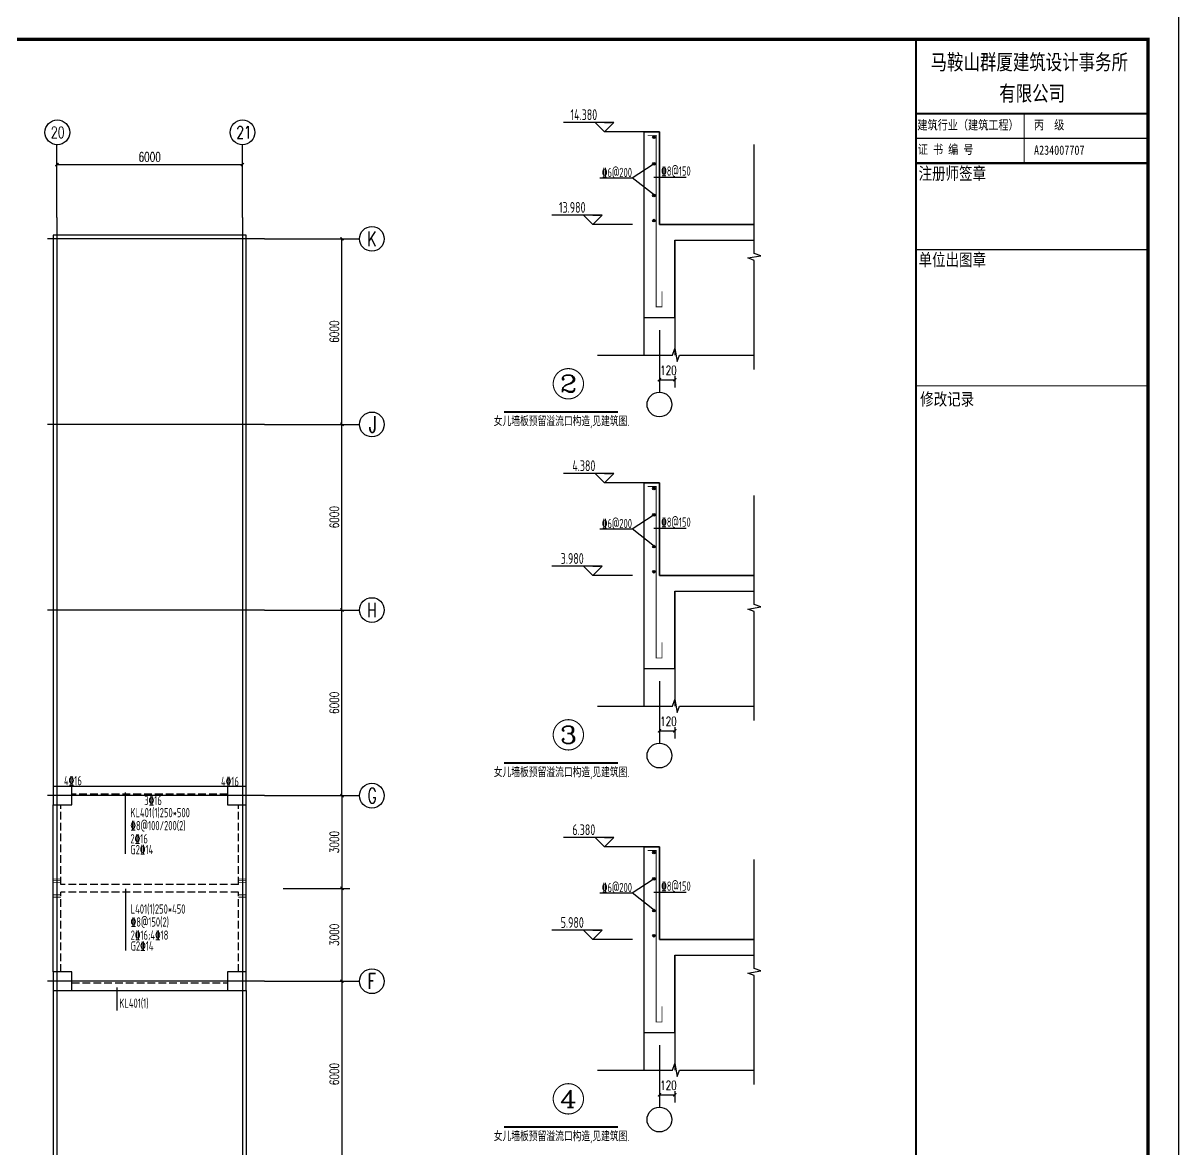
# Model space of a CAD drawing. Extents: x -73672 to 366960, y -527333 to 140666.
# Drawn here: x 296576 to 333942, y -480102 to -443708 of the extents above; entities that cross this region are included whole.
import ezdxf
from ezdxf.enums import TextEntityAlignment as Align

# ---------------------------------------------------------------- set-up
doc = ezdxf.new("R2010")
doc.units = 0
doc.header["$LTSCALE"] = 1000
doc.header["$MEASUREMENT"] = 0
doc.linetypes.add('DASH', pattern=[0.35, 0.25, -0.1])
for name, color, linetype in [('AXIS', 3, 'Continuous'), ('AXIS_TEXT', 7, 'Continuous'), ('COLUMN', 9, 'Continuous'), ('DIM_IDEN', 3, 'Continuous'), ('DIM_SYMB', 3, 'Continuous'), ('NUM', 3, 'Continuous'), ('PUB_DIM', 3, 'Continuous'), ('PUB_TEXT', 7, 'Continuous'), ('PUB_TITLE', 4, 'Continuous'), ('TEXT', 3, 'Continuous'), ('WALL', 9, 'Continuous'), ('WINDOW', 4, 'Continuous'), ('图签', 120, 'Continuous'), ('建-尺寸', 3, 'Continuous')]:
    doc.layers.add(name, color=color, linetype=linetype)
doc.styles.add('_TCH_AXIS', font='COMPLEX', dxfattribs={"bigfont": 'GBCBIG'})
doc.styles.add('_TCH_DIM_T3', font='SIMPLEX', dxfattribs={"width": 0.705882, "bigfont": 'GBCBIG'})
doc.styles.add('_TCH_LABEL', font='COMPLEX', dxfattribs={"bigfont": 'GBCBIG'})
doc.styles.add('A-DIM_T3', font='SIMPLEX', dxfattribs={"width": 0.705882, "bigfont": 'GBCBIG'})
doc.styles.add('COMPLEX', font='COMPLEX', dxfattribs={"bigfont": 'Tssdchn.shx'})
doc.styles.add('TSSD_Dimension', font='Tssdeng.shx', dxfattribs={"width": 0.7, "bigfont": '1hztxt.shx'})
doc.styles.add('TSSD_Norm', font='Tssdeng.shx', dxfattribs={"bigfont": 'hztxt.shx'})
doc.styles.add('TSSD_Rein', font='Tssdeng.shx', dxfattribs={"width": 0.7, "bigfont": 'hztxt.shx'})
doc.styles.add('图签', font='', dxfattribs={"width": 0.8})
doc.styles.get('图签').set_extended_font_data('SimSun')
doc.dimstyles.new('_TCH_ARCH-100', dxfattribs={"dimtxt": 297.5, "dimasz": 100, "dimexe": 250, "dimexo": 300, "dimgap": 100, "dimtad": 1, "dimdec": 0, "dimzin": 0, "dimdsep": 46, "dimtxsty": '_TCH_DIM_T3', "dimblk": 'ARCHTICK', "dimcen": 0.09, "dimclrt": 7, "dimazin": 2, "dimtfac": 1, "dimtdec": 0, "dimtix": 1, "dimtmove": 2, "dimatfit": 3, "dimfxl": 0, "dimtolj": 1, "dimtzin": 0, "dimarcsym": 0})
doc.dimstyles.new('_TCH_ARCH-20', dxfattribs={"dimtxt": 59.5, "dimasz": 20, "dimexe": 50, "dimexo": 60, "dimgap": 20, "dimtad": 1, "dimdec": 0, "dimzin": 0, "dimdsep": 46, "dimtxsty": '_TCH_DIM_T3', "dimblk": 'ARCHTICK', "dimcen": 0.09, "dimclrt": 7, "dimazin": 2, "dimtfac": 1, "dimtdec": 0, "dimtix": 1, "dimtmove": 2, "dimatfit": 3, "dimfxl": 0, "dimtolj": 1, "dimtzin": 0, "dimarcsym": 0})
doc.dimstyles.new('A-DIM-100', dxfattribs={"dimtxt": 297.5, "dimasz": 100, "dimexe": 250, "dimexo": 300, "dimgap": 100, "dimtad": 1, "dimdec": 0, "dimzin": 0, "dimdsep": 46, "dimtxsty": 'A-DIM_T3', "dimblk": 'ARCHTICK', "dimcen": 0.09, "dimclrt": 7, "dimazin": 2, "dimtfac": 1, "dimtdec": 0, "dimtix": 1, "dimtmove": 2, "dimatfit": 3, "dimfxl": 0, "dimtolj": 1, "dimtzin": 0, "dimarcsym": 0})

# ---------------------------------------------------------------- blocks, each defined once
blk = doc.blocks.new('_ArchTick')
at = {"color": 0, "linetype": 'ByBlock', "const_width": 0.4}
blk.add_lwpolyline([(-0.5, -0.5), (0.5, 0.5)], dxfattribs=at)
blk = doc.blocks.new('*D7704')
at = {"layer": 'AXIS', "color": 0, "lineweight": -2}
for p, q in [((297668, -449692), (297668, -448032)), ((297668, -448282), (303668, -448282)), ((303668, -449692), (303668, -448032))]:
    blk.add_line(p, q, dxfattribs=at)
at = {"layer": 'Defpoints', "color": 0}
for p in [(303668, -448282), (297668, -449992), (303668, -449992)]:
    blk.add_point(p, dxfattribs=at)
at = {"layer": 'AXIS', "color": 0, "linetype": 'ByBlock', "lineweight": -2, "xscale": 100, "yscale": 100, "zscale": 100, "rotation": 180}
blk.add_blockref('_ArchTick', (297668, -448282), dxfattribs=at)
at = {"layer": 'AXIS', "color": 0, "linetype": 'ByBlock', "lineweight": -2, "xscale": 100, "yscale": 100, "zscale": 100}
blk.add_blockref('_ArchTick', (303668, -448282), dxfattribs=at)
at = {"layer": 'AXIS', "color": 7, "insert": (300668, -448033), "char_height": 297.5, "attachment_point": 5, "style": '_TCH_DIM_T3'}
blk.add_mtext('\\A1;6000', dxfattribs=at)
blk = doc.blocks.new('0#竖图签')
at = {"layer": '图签'}
blk.add_lwpolyline([(-7500, 82100, 70, 70, 0), (-7500, 0, 40, 40, 0), (0, 0, 40, 40, 0), (0, 82100, 40, 40, 0), (-7500, 82100, 40, 40, 0), (-7500, 75299, 40, 40, 0)], format="xyseb", dxfattribs=at)
for points, const_width in [([(-7500, 79700), (0, 79700)], 70), ([(-4000, 79700), (-4000, 78100)], 35), ([(-7500, 78900), (0, 78900)], 35), ([(-7500, 78100), (0, 78100)], 70), ([(-7500, 75300), (0, 75300)], 35), ([(-7500, 70900), (0, 70900)], 35), ([(-7500, 70900), (0, 70900)], 35)]:
    blk.add_lwpolyline(points, dxfattribs=dict(at, const_width=const_width))
at = {"layer": '图签', "style": '图签'}
for s, height, width, p in [('马鞍山群厦建筑设计事务所', 500, 0.78, (-7028, 81116)), ('有限公司', 500, 0.78, (-4808, 80106)), ('建筑行业（建筑工程） ', 300, 0.8, (-7454, 79185)), ('丙  级', 300, 0.8, (-3684, 79190)), ('  证 书 编 号', 300, 0.8, (-7767, 78395)), ('A234007707', 300, 0.8, (-3684, 78369)), ('注册师签章', 400, 0.8, (-7417, 77566)), ('单位出图章', 400, 0.8, (-7417, 74775)), ('修改记录', 400, 0.8, (-7365, 70269))]:
    blk.add_text(s, height=height, dxfattribs=dict(at, width=width)).set_placement(p)
blk = doc.blocks.new('_AXISO')
blk.add_circle((0, 0), 0.5)
at = {"layer": 'AXIS_TEXT', "style": 'COMPLEX'}
blk.add_attdef('A', text='', height=0.56, dxfattribs=at).set_placement((-0.25, -0.28), (0.25, -0.28), align=Align.FIT)
blk = doc.blocks.new('*D7810')
at = {"layer": 'Defpoints', "color": 0}
for p in [(841556.6, -28677.7), (841656.6, -28677.7), (841656.6, -28762.3)]:
    blk.add_point(p, dxfattribs=at)
at = {"layer": 'DIM_SYMB', "color": 0, "lineweight": -2}
for p, q in [((841556.6, -28737.7), (841556.6, -28812.3)), ((841556.6, -28762.3), (841656.6, -28762.3)), ((841656.6, -28737.7), (841656.6, -28812.3))]:
    blk.add_line(p, q, dxfattribs=at)
at = {"layer": 'DIM_SYMB', "color": 0, "linetype": 'ByBlock', "lineweight": -2, "xscale": 20, "yscale": 20, "zscale": 20, "rotation": 180}
blk.add_blockref('_ArchTick', (841556.6, -28762.3), dxfattribs=at)
at = {"layer": 'DIM_SYMB', "color": 0, "linetype": 'ByBlock', "lineweight": -2, "xscale": 20, "yscale": 20, "zscale": 20}
blk.add_blockref('_ArchTick', (841656.6, -28762.3), dxfattribs=at)
at = {"layer": 'DIM_SYMB', "color": 7, "insert": (841614.5, -28701.2), "char_height": 59.5, "attachment_point": 5, "style": '_TCH_DIM_T3'}
blk.add_mtext('\\A1;120', dxfattribs=at)
blk = doc.blocks.new('*D8785')
at = {"layer": 'Defpoints', "color": 0}
for p in [(304385, -474682), (304385, -480682), (306885, -480682)]:
    blk.add_point(p, dxfattribs=at)
at = {"layer": '建-尺寸', "color": 0, "lineweight": -2}
for p, q in [((304685, -474682), (307135, -474682)), ((306885, -474682), (306885, -480682)), ((304685, -480682), (307135, -480682))]:
    blk.add_line(p, q, dxfattribs=at)
at = {"layer": '建-尺寸', "color": 0, "linetype": 'ByBlock', "lineweight": -2, "xscale": 100, "yscale": 100, "zscale": 100}
for p, rotation in [((306885, -474682), 90), ((306885, -480682), 270)]:
    blk.add_blockref('_ArchTick', p, dxfattribs=dict(at, rotation=rotation))
at = {"layer": '建-尺寸', "color": 7, "insert": (306636, -477682), "char_height": 297.5, "attachment_point": 5, "rotation": 90, "style": 'A-DIM_T3'}
blk.add_mtext('\\A1;6000', dxfattribs=at)
blk = doc.blocks.new('*D8789')
at = {"layer": 'Defpoints', "color": 0}
for p in [(304685, -462682), (306885, -462682), (304685, -468682)]:
    blk.add_point(p, dxfattribs=at)
at = {"layer": '建-尺寸', "color": 0, "lineweight": -2}
for p, q in [((304985, -462682), (307135, -462682)), ((306885, -468682), (306885, -462682)), ((304985, -468682), (307135, -468682))]:
    blk.add_line(p, q, dxfattribs=at)
at = {"layer": '建-尺寸', "color": 0, "linetype": 'ByBlock', "lineweight": -2, "xscale": 100, "yscale": 100, "zscale": 100}
for p, rotation in [((306885, -462682), 90), ((306885, -468682), 270)]:
    blk.add_blockref('_ArchTick', p, dxfattribs=dict(at, rotation=rotation))
at = {"layer": '建-尺寸', "color": 7, "insert": (306636, -465682), "char_height": 297.5, "attachment_point": 5, "rotation": 90, "style": 'A-DIM_T3'}
blk.add_mtext('\\A1;6000', dxfattribs=at)
blk = doc.blocks.new('*D8790')
at = {"layer": 'Defpoints', "color": 0}
for p in [(304685, -456682), (306885, -456682), (304685, -462682)]:
    blk.add_point(p, dxfattribs=at)
at = {"layer": '建-尺寸', "color": 0, "lineweight": -2}
for p, q in [((304985, -456682), (307135, -456682)), ((306885, -462682), (306885, -456682)), ((304985, -462682), (307135, -462682))]:
    blk.add_line(p, q, dxfattribs=at)
at = {"layer": '建-尺寸', "color": 0, "linetype": 'ByBlock', "lineweight": -2, "xscale": 100, "yscale": 100, "zscale": 100}
for p, rotation in [((306885, -456682), 90), ((306885, -462682), 270)]:
    blk.add_blockref('_ArchTick', p, dxfattribs=dict(at, rotation=rotation))
at = {"layer": '建-尺寸', "color": 7, "insert": (306636, -459682), "char_height": 297.5, "attachment_point": 5, "rotation": 90, "style": 'A-DIM_T3'}
blk.add_mtext('\\A1;6000', dxfattribs=at)
blk = doc.blocks.new('*D8791')
at = {"layer": 'Defpoints', "color": 0}
for p in [(304685, -450682), (306885, -450682), (304685, -456682)]:
    blk.add_point(p, dxfattribs=at)
at = {"layer": '建-尺寸', "color": 0, "lineweight": -2}
for p, q in [((304985, -450682), (307135, -450682)), ((306885, -456682), (306885, -450682)), ((304985, -456682), (307135, -456682))]:
    blk.add_line(p, q, dxfattribs=at)
at = {"layer": '建-尺寸', "color": 0, "linetype": 'ByBlock', "lineweight": -2, "xscale": 100, "yscale": 100, "zscale": 100}
for p, rotation in [((306885, -450682), 90), ((306885, -456682), 270)]:
    blk.add_blockref('_ArchTick', p, dxfattribs=dict(at, rotation=rotation))
at = {"layer": '建-尺寸', "color": 7, "insert": (306636, -453682), "char_height": 297.5, "attachment_point": 5, "rotation": 90, "style": 'A-DIM_T3'}
blk.add_mtext('\\A1;6000', dxfattribs=at)
blk = doc.blocks.new('*D8792')
at = {"layer": 'Defpoints', "color": 0}
for p in [(304685, -468682), (304685, -471682), (306885, -471682)]:
    blk.add_point(p, dxfattribs=at)
at = {"layer": '建-尺寸', "color": 0, "lineweight": -2}
for p, q in [((304985, -468682), (307135, -468682)), ((306885, -468682), (306885, -471682)), ((304985, -471682), (307135, -471682))]:
    blk.add_line(p, q, dxfattribs=at)
at = {"layer": '建-尺寸', "color": 0, "linetype": 'ByBlock', "lineweight": -2, "xscale": 100, "yscale": 100, "zscale": 100}
for p, rotation in [((306885, -468682), 90), ((306885, -471682), 270)]:
    blk.add_blockref('_ArchTick', p, dxfattribs=dict(at, rotation=rotation))
at = {"layer": '建-尺寸', "color": 7, "insert": (306636, -470182), "char_height": 297.5, "attachment_point": 5, "rotation": 90, "style": 'A-DIM_T3'}
blk.add_mtext('\\A1;3000', dxfattribs=at)
blk = doc.blocks.new('*D8793')
at = {"layer": 'Defpoints', "color": 0}
for p in [(304685, -471682), (304685, -474682), (306885, -474682)]:
    blk.add_point(p, dxfattribs=at)
at = {"layer": '建-尺寸', "color": 0, "lineweight": -2}
for p, q in [((304985, -471682), (307135, -471682)), ((306885, -471682), (306885, -474682)), ((304985, -474682), (307135, -474682))]:
    blk.add_line(p, q, dxfattribs=at)
at = {"layer": '建-尺寸', "color": 0, "linetype": 'ByBlock', "lineweight": -2, "xscale": 100, "yscale": 100, "zscale": 100}
for p, rotation in [((306885, -471682), 90), ((306885, -474682), 270)]:
    blk.add_blockref('_ArchTick', p, dxfattribs=dict(at, rotation=rotation))
at = {"layer": '建-尺寸', "color": 7, "insert": (306636, -473182), "char_height": 297.5, "attachment_point": 5, "rotation": 90, "style": 'A-DIM_T3'}
blk.add_mtext('\\A1;3000', dxfattribs=at)
blk = doc.blocks.new('d2')
for points in [[(841529.7, -27195, 1), (841512.7, -27195, 1)], [(841529.7, -27366.1, 1), (841512.7, -27366.1, 1)], [(841529.7, -27571.4, 1), (841512.7, -27571.4, 1)], [(841529.7, -27733.5, 1), (841512.7, -27733.5, 1)]]:
    blk.add_hatch(color=256).paths.add_polyline_path(points)
for p, q in [((841456.6, -27158.8), (841556.6, -27158.8)), ((841556.6, -27158.8), (841456.6, -27158.8)), ((841456.6, -27158.8), (841456.6, -28358.8)), ((841556.6, -27158.8), (841556.6, -27758.8)), ((841556.6, -27758.8), (841556.6, -27158.8)), ((841456.6, -27258.8), (841456.6, -28358.8)), ((841380.7, -27456.4), (841515.3, -27368.1)), ((841172.1, -27456.4), (841380.7, -27456.4)), ((841523.7, -27569.9), (841380.7, -27456.4)), ((841521.3, -27451.7), (841729.9, -27451.7)), ((841556.6, -27758.8), (842169.1, -27758.8)), ((842169.1, -27758.8), (841556.6, -27758.8)), ((841656.6, -27858.8), (841656.6, -28358.8)), ((841656.6, -27858.8), (842169.1, -27858.8)), ((841656.6, -28358.8), (841656.6, -27858.8)), ((841656.6, -27858.8), (842169.1, -27858.8)), ((841456.6, -28358.8), (841656.6, -28358.8)), ((841456.6, -28358.8), (841656.6, -28358.8))]:
    blk.add_line(p, q)
at = {"const_width": 5}
blk.add_lwpolyline([(841481.4, -27182.4), (841535.5, -27182.4), (841535.5, -28290.9), (841573.7, -28290.9), (841573.7, -28190.3)], dxfattribs=at)
for centre in [(841521.2, -27195), (841521.2, -27366.1), (841521.2, -27571.4), (841521.2, -27733.5)]:
    blk.add_circle(centre, 8.5)
at = {"layer": 'DIM_SYMB'}
blk.add_line((841556.6, -28442.3), (841556.6, -28842.3), dxfattribs=at)
for points in [[(842169.1, -28695.3), (842169.1, -27990.3), (842127.1, -27975.1), (842211.1, -27960.2), (842169.1, -27945.3), (842169.1, -27240.4)], [(841156.6, -28602.8), (841640.4, -28602.8), (841655.6, -28560.8), (841670.5, -28644.8), (841685.4, -28602.8), (842169.1, -28602.8)]]:
    blk.add_lwpolyline(points, dxfattribs=at)
at = {"layer": 'WINDOW'}
for p, q in [((841456.6, -28358.8), (841456.6, -28602.8)), ((841656.6, -28358.8), (841656.6, -28602.8))]:
    blk.add_line(p, q, dxfattribs=at)
at = {"layer": 'DIM_SYMB', "xscale": 160, "yscale": 160, "zscale": 160}
blk.add_blockref('_AXISO', (841556.6, -28922.3), dxfattribs=at)
at = {"layer": 'NUM', "style": 'TSSD_Norm', "width": 0.7}
for s, p in [('%%1326@200', (841184.4, -27451.9)), ('%%1328@150', (841568.2, -27442.9))]:
    blk.add_text(s, height=60, dxfattribs=at).set_placement(p)
at = {"layer": 'DIM_SYMB'}
dim = blk.add_linear_dim(base=(841656.6, -28762.3), p1=(841556.6, -28677.7), p2=(841656.6, -28677.7), angle=0, text='120', dimstyle='_TCH_ARCH-20', dxfattribs=at)
dim.commit()
dim.dimension.update_dxf_attribs({"geometry": '*D7810', "text_midpoint": (841614.5, -28701.2), "dimtype": 161})

msp = doc.modelspace()

# ---------------------------------------------------------------- linework, layer by layer
at = {"color": 0}
for p, q in [((316648.26, -447220.37), (315374.03, -447220.37)), ((316273.26, -450220.37), (314999.04, -450220.37)), ((303788.24, -450562.44), (297548.24, -450562.44)), ((297548.24, -450562.44), (297548.24, -468982.44)), ((303788.24, -468382.44), (303788.24, -450562.44)), ((316648.26, -458569.67), (315374.03, -458569.67)), ((316273.26, -461569.67), (314999.04, -461569.67)), ((303188.24, -468382.44), (298148.24, -468382.44)), ((299874.07, -468579.74), (299874.07, -470567.55)), ((297548.24, -474382.44), (297548.24, -468982.44)), ((303788.24, -474382.44), (303788.24, -468982.44)), ((316648.26, -470337.1), (315374.03, -470337.1)), ((299882.56, -471695.61), (299882.56, -473683.43)), ((316273.26, -473337.1), (314999.04, -473337.1)), ((299615.07, -475629.14), (299615.07, -474879.72)), ((297548.24, -474982.44), (297548.24, -498802.44))]:
    msp.add_line(p, q, dxfattribs=at)
at = {"color": 1}
for p, q in [((297668.24, -449991.92), (297668.24, -499063.09)), ((303668.24, -449991.92), (303668.24, -499063.09)), ((304384.9, -450682.44), (297359.42, -450682.44)), ((304384.9, -456682.44), (297359.42, -456682.44)), ((304384.9, -462682.44), (297359.42, -462682.44)), ((304384.9, -468682.44), (297359.42, -468682.44)), ((304384.9, -474682.44), (297359.42, -474682.44))]:
    msp.add_line(p, q, dxfattribs=at)
msp.add_line((298148.24, -474562.44), (298148.24, -474477.11))
at = {"const_width": 59}
for points in [[(312123.84, -456280.15), (315805.47, -456280.15)], [(312123.84, -467629.44), (315805.47, -467629.44)], [(312123.84, -479396.87), (315805.47, -479396.87)]]:
    msp.add_lwpolyline(points, dxfattribs=at)
at = {"color": 0, "const_width": 20}
for points in [[(297548.24, -471376.63), (297798.24, -471376.63)], [(297548.24, -471429.09), (297798.24, -471429.09)], [(297548.24, -471485.39), (297798.24, -471485.39)], [(303538.24, -471376.63), (303788.24, -471376.63)], [(303538.24, -471429.09), (303788.24, -471429.09)], [(303538.24, -471485.39), (303788.24, -471485.39)], [(297548.24, -471874.5), (297798.24, -471874.5)], [(297548.24, -471926.96), (297798.24, -471926.96)], [(303538.24, -471874.5), (303788.24, -471874.5)], [(303538.24, -471926.96), (303788.24, -471926.96)], [(297548.24, -471983.25), (297798.24, -471983.25)], [(303538.24, -471983.25), (303788.24, -471983.25)]]:
    msp.add_lwpolyline(points, dxfattribs=at)
at = {"layer": 'AXIS'}
for p, q in [((297668.24, -449991.92), (297668.24, -447640.5)), ((303668.24, -449991.92), (303668.24, -447640.5)), ((304384.9, -450682.44), (307450.7, -450682.44)), ((304384.9, -456682.44), (307450.7, -456682.44)), ((304384.9, -462682.44), (307450.7, -462682.44)), ((304384.9, -468682.44), (307450.7, -468682.44)), ((304384.9, -474682.44), (307450.7, -474682.44))]:
    msp.add_line(p, q, dxfattribs=at)
msp.add_circle((297682.53, -447240.5), 400, dxfattribs=at)
at = {"layer": 'COLUMN'}
for points in [[(297548.24, -468982.44), (298148.24, -468982.44), (298148.24, -468382.44), (297548.24, -468382.44)], [(303188.24, -468982.44), (303788.24, -468982.44), (303788.24, -468382.44), (303188.24, -468382.44)], [(297548.24, -474982.44), (298148.24, -474982.44), (298148.24, -474382.44), (297548.24, -474382.44)], [(303188.24, -474982.44), (303788.24, -474982.44), (303788.24, -474382.44), (303188.24, -474382.44)]]:
    msp.add_lwpolyline(points, close=True, dxfattribs=at)
at = {"layer": 'DIM_IDEN', "const_width": 35}
for points in [[(314693.53, -455367.12, 1), (313713.53, -455367.12, 1)], [(314693.53, -466716.41, 1), (313713.53, -466716.41, 1)], [(314693.53, -478483.84, 1), (313713.53, -478483.84, 1)]]:
    msp.add_lwpolyline(points, format="xyb", close=True, dxfattribs=at)
at = {"layer": 'PUB_DIM', "lineweight": -3, "ltscale": 1.5}
for p, q in [((315676.43, -446917.97), (314042.64, -446917.97)), ((315071.63, -446917.97), (315374.03, -447220.37)), ((315374.03, -446917.97), (315601.55, -446917.97)), ((315374.03, -447220.37), (315676.43, -446917.97)), ((315301.44, -449917.97), (313667.64, -449917.97)), ((314696.64, -449917.97), (314999.04, -450220.37)), ((314999.04, -449917.97), (315226.56, -449917.97)), ((314999.04, -450220.37), (315301.44, -449917.97)), ((315676.43, -458267.27), (314042.64, -458267.27)), ((315071.63, -458267.27), (315374.03, -458569.67)), ((315374.03, -458267.27), (315601.55, -458267.27)), ((315374.03, -458569.67), (315676.43, -458267.27)), ((315301.44, -461267.27), (313667.64, -461267.27)), ((314696.64, -461267.27), (314999.04, -461569.67)), ((314999.04, -461267.27), (315226.56, -461267.27)), ((314999.04, -461569.67), (315301.44, -461267.27)), ((315676.43, -470034.7), (314042.64, -470034.7)), ((315071.63, -470034.7), (315374.03, -470337.1)), ((315374.03, -470034.7), (315601.55, -470034.7)), ((315374.03, -470337.1), (315676.43, -470034.7)), ((315301.44, -473034.7), (313667.64, -473034.7)), ((314696.64, -473034.7), (314999.04, -473337.1)), ((314999.04, -473034.7), (315226.56, -473034.7)), ((314999.04, -473337.1), (315301.44, -473034.7))]:
    msp.add_line(p, q, dxfattribs=at)
at = {"layer": 'PUB_TITLE'}
msp.add_lwpolyline([(185241.64, -527333.5), (333941.64, -527333.5), (333941.64, -443233.5), (185241.64, -443233.5)], close=True, dxfattribs=at)
at = {"layer": 'PUB_TITLE', "const_width": 100}
msp.add_lwpolyline([(187741.64, -526333.5), (332941.64, -526333.5), (332941.64, -444233.5), (187741.64, -444233.5)], close=True, dxfattribs=at)
at = {"layer": 'WALL', "linetype": 'DASH'}
for p, q in [((303188.24, -468632.44), (298148.24, -468632.44)), ((297798.24, -471557.44), (297798.24, -468982.44)), ((303538.24, -471557.44), (303538.24, -468982.44)), ((303538.24, -471557.44), (297798.24, -471557.44)), ((297798.24, -474382.44), (297798.24, -471807.44)), ((303538.24, -471807.44), (297798.24, -471807.44)), ((303538.24, -474382.44), (303538.24, -471807.44)), ((298148.24, -474732.44), (303188.24, -474732.44))]:
    msp.add_line(p, q, dxfattribs=at)
at = {"layer": 'WALL'}
for p, q in [((298148.24, -474982.44), (303188.24, -474982.44)), ((303788.24, -474982.44), (303788.24, -498802.44))]:
    msp.add_line(p, q, dxfattribs=at)

# ---------------------------------------------------------------- block references
msp.add_blockref('0#竖图签', (332941.64, -526333.5))
at = {"xscale": 5, "yscale": 5, "zscale": 5}
for p in [(-3890634.76, -311426.22), (-3890634.76, -322775.52), (-3890634.76, -334542.94)]:
    msp.add_blockref('d2', p, dxfattribs=at)
at = {"layer": 'AXIS'}
ref = msp.add_blockref('_AXISO', (303668.24, -447240.5), dxfattribs=dict(at, xscale=800, yscale=800, zscale=800))
ref.add_attrib('A', '21', (303472.8, -447441), dxfattribs={"color": 7, "height": 401.002, "style": '_TCH_AXIS', "width": 0.705882})
ref = msp.add_blockref('_AXISO', (307850.7, -450682.44), dxfattribs=dict(at, xscale=800, yscale=800, zscale=800))
ref.add_attrib('A', 'K', (307699.99, -450918.42), dxfattribs={"color": 7, "height": 471.96, "style": '_TCH_AXIS', "width": 0.705882})
ref = msp.add_blockref('_AXISO', (307850.7, -456682.44), dxfattribs=dict(at, xscale=800, yscale=800, zscale=800))
ref.add_attrib('A', 'J', (307753.6, -456945.06), dxfattribs={"color": 7, "height": 525.25, "style": '_TCH_AXIS', "width": 0.705882})
ref = msp.add_blockref('_AXISO', (307850.7, -462682.44), dxfattribs=dict(at, xscale=800, yscale=800, zscale=800))
ref.add_attrib('A', 'H', (307694.49, -462914.81), dxfattribs={"color": 7, "height": 464.74, "style": '_TCH_AXIS', "width": 0.705882})
ref = msp.add_blockref('_AXISO', (307850.7, -468682.44), dxfattribs=dict(at, xscale=800, yscale=800, zscale=800))
ref.add_attrib('A', 'G', (307705.76, -468922.01), dxfattribs={"color": 7, "height": 479.13, "style": '_TCH_AXIS', "width": 0.705882})
ref = msp.add_blockref('_AXISO', (307850.7, -474682.44), dxfattribs=dict(at, xscale=800, yscale=800, zscale=800))
ref.add_attrib('A', 'F', (307718.08, -474929.04), dxfattribs={"color": 7, "height": 493.2, "style": '_TCH_AXIS', "width": 0.705882})

# ---------------------------------------------------------------- texts
at = {"layer": 'AXIS', "color": 7, "style": '_TCH_AXIS', "width": 0.705882}
msp.add_text('20', height=368.763, dxfattribs=at).set_placement((297471.81, -447424.88))
at = {"layer": 'DIM_IDEN', "color": 7, "style": '_TCH_LABEL'}
for s, width, p, p2 in [('2', 1.5, (313926.35, -455644.3), (314480.72, -455644.3)), ('3', 1.5, (313926.35, -466993.6), (314480.72, -466993.6)), ('4', 1.3125, (313926.35, -478761.03), (314480.72, -478761.03))]:
    msp.add_text(s, height=554.37, dxfattribs=dict(at, width=width)).set_placement(p, p2, align=Align.FIT)
at = {"layer": 'PUB_TEXT', "style": 'TSSD_Dimension', "width": 0.7}
for s, p in [('14.380', (314703.79, -446666.57)), ('13.980', (314328.79, -449666.57)), ('4.380', (314703.79, -458015.87)), ('3.980', (314328.79, -461015.87)), ('6.380', (314703.79, -469783.29)), ('5.980', (314328.79, -472783.29))]:
    msp.add_text(s, height=350, dxfattribs=at).set_placement(p, align=Align.MIDDLE)
at = {"layer": 'TEXT', "style": 'TSSD_Rein', "width": 0.7}
for s, p in [('女儿墙板预留溢流口构造,见建筑图.', (311790.54, -456734.9)), ('女儿墙板预留溢流口构造,见建筑图.', (311790.54, -468084.2)), ('4%%13216', (297897.33, -468347.72)), ('4%%13216', (302974.25, -468373.34)), ('3%%13216', (300493.67, -468987.47)), ('KL401(1)250*500', (300044.23, -469382.01)), ('%%1328@100/200(2)', (300044.23, -469801.26)), ('2%%13216', (300044.23, -470225.76)), ('G2%%13214', (300044.23, -470576.88)), ('L401(1)250*450', (300052.73, -472497.88)), ('%%1328@150(2)', (300052.73, -472917.13)), ('2%%13216;4%%13218', (300052.73, -473341.63)), ('G2%%13214', (300052.73, -473692.75)), ('KL401(1)', (299684.31, -475539.99)), ('女儿墙板预留溢流口构造,见建筑图.', (311790.54, -479851.62))]:
    msp.add_text(s, height=300, dxfattribs=at).set_placement(p)

# ---------------------------------------------------------------- dimensions: what is measured, and where the dimension line sits
at = {"layer": 'AXIS'}
dim = msp.add_linear_dim(base=(303668.24, -448281.86), p1=(297668.24, -449991.92), p2=(303668.24, -449991.92), angle=0, dimstyle='_TCH_ARCH-100', dxfattribs=at)
dim.commit()
dim.dimension.update_dxf_attribs({"geometry": '*D7704', "text_midpoint": (300668.24, -448033.11), "dimtype": 161})
at = {"layer": '建-尺寸', "color": 0}
for p1, p2, distance, picture, middle in [((304684.9, -456682.44), (304684.9, -450682.44), -2200, '*D8791', (306636.15, -453682.44)), ((304684.9, -462682.44), (304684.9, -456682.44), -2200, '*D8790', (306636.15, -459682.44)), ((304684.9, -468682.44), (304684.9, -462682.44), -2200, '*D8789', (306636.15, -465682.44)), ((304684.9, -468682.44), (304684.9, -471682.44), 2200, '*D8792', (306636.15, -470182.44)), ((304684.9, -471682.44), (304684.9, -474682.44), 2200, '*D8793', (306636.15, -473182.44)), ((304384.9, -474682.44), (304384.9, -480682.44), 2500, '*D8785', (306636.15, -477682.44))]:
    dim = msp.add_aligned_dim(p1=p1, p2=p2, distance=distance, dimstyle='A-DIM-100', dxfattribs=at)
    dim.commit()
    dim.dimension.update_dxf_attribs({"geometry": picture, "text_midpoint": middle})

doc.saveas('drawing.dxf')
